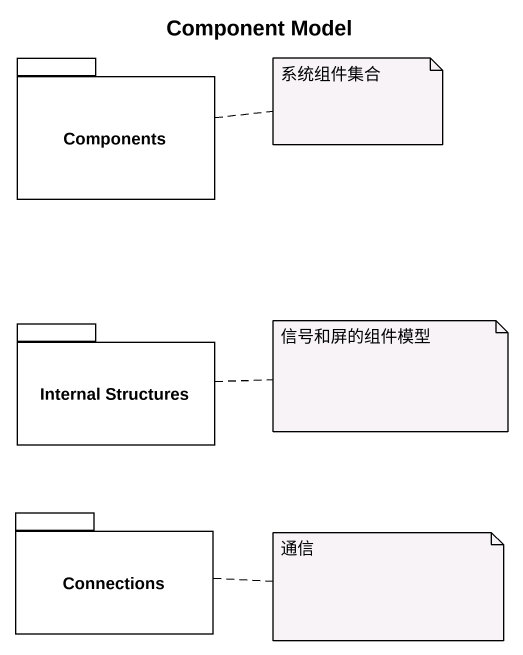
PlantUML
@startuml
title Component Model
package Components {
}
package "Internal Structures" as Internal_Structures {
}
package Connections {
}
note right of Components : 系统组件集合
note right of Internal_Structures : 信号和屏的组件模型
note right of Connections : 通信
@enduml
